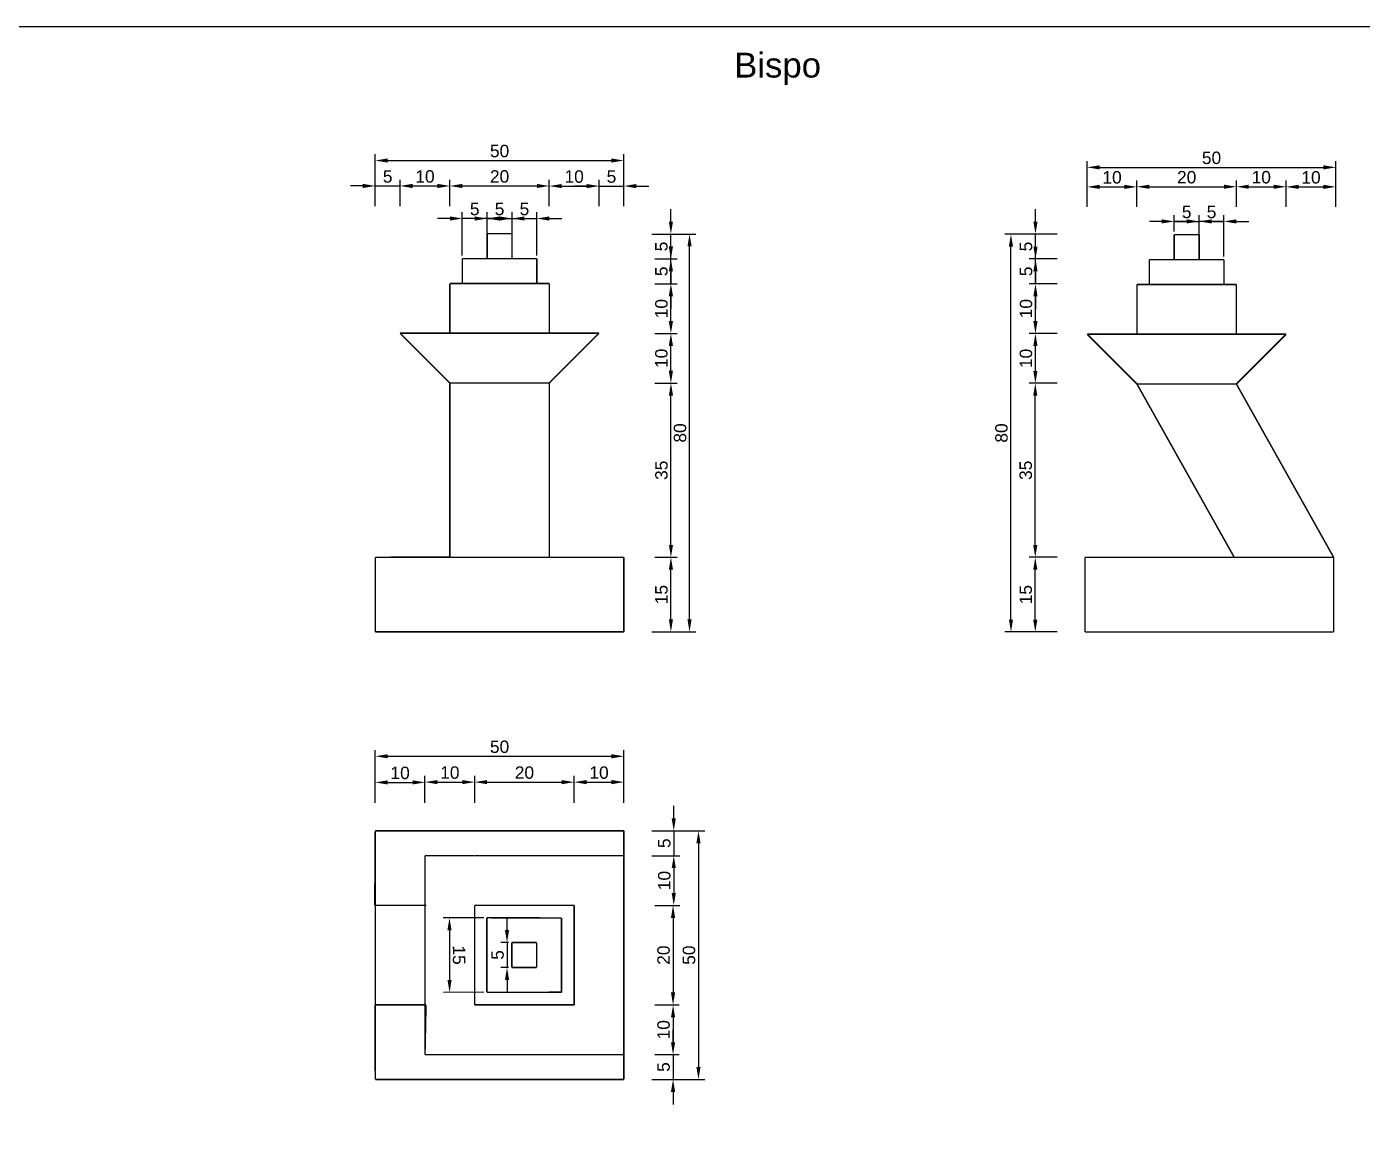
# Model space of a CAD drawing. Header units: millimetres. Extents: x 30 to 267, y 21 to 189.
# Drawn here: x 148.5 to 208.5, y 139.7 to 189 of the extents above; entities that cross this region are included whole.
import ezdxf

# ---------------------------------------------------------------- set-up
doc = ezdxf.new("R2010")
doc.units = ezdxf.units.MM
doc.styles.add('Anotativo', font='arial.ttf')
doc.styles.get("Standard").update_dxf_attribs({"font": 'arial.ttf'})
doc.dimstyles.new('ISO-25', dxfattribs={"dimtxt": 2.5, "dimasz": 2.5, "dimexe": 1.25, "dimexo": 0.625, "dimtad": 1, "dimtxsty": 'Standard', "dimcen": 2.5, "dimadec": 0, "dimazin": 0, "dimtfac": 1, "dimtmove": 0, "dimatfit": 1, "dimfxl": 1, "dimarcsym": 0})

# ---------------------------------------------------------------- blocks, each defined once
blk = doc.blocks.new('*D247')
at = {"color": 0, "lineweight": -2, "transparency": 16777216}
for p, q in [((176.6, 179.696), (178.572, 179.696)), ((178.293, 162.376), (178.293, 179.137)), ((176.6, 161.817), (178.572, 161.817))]:
    blk.add_line(p, q, dxfattribs=at)
at = {"color": 0, "transparency": 16777216}
for points in [[(178.2, 179.137), (178.386, 179.137), (178.293, 179.696)], [(178.2, 162.376), (178.386, 162.376), (178.293, 161.817)]]:
    blk.add_solid(points, dxfattribs=at)
at = {"layer": 'Defpoints', "color": 0, "transparency": 16777216}
for p in [(176.461, 179.696), (178.293, 179.696), (176.461, 161.817)]:
    blk.add_point(p, dxfattribs=at)
at = {"color": 0, "transparency": 16777216, "insert": (177.868, 170.757), "char_height": 0.5587, "attachment_point": 5, "rotation": 90}
blk.add_mtext('80', dxfattribs=at)
blk = doc.blocks.new('*D248')
at = {"color": 0, "lineweight": -2, "transparency": 16777216}
for p, q in [((176.74, 165.169), (177.735, 165.169)), ((177.456, 162.376), (177.456, 164.611)), ((176.74, 161.817), (177.735, 161.817))]:
    blk.add_line(p, q, dxfattribs=at)
at = {"color": 0, "transparency": 16777216}
for points in [[(177.363, 164.611), (177.549, 164.611), (177.456, 165.169)], [(177.363, 162.376), (177.549, 162.376), (177.456, 161.817)]]:
    blk.add_solid(points, dxfattribs=at)
at = {"layer": 'Defpoints', "color": 0, "transparency": 16777216}
for p in [(176.6, 165.169), (177.456, 165.169), (176.6, 161.817)]:
    blk.add_point(p, dxfattribs=at)
at = {"color": 0, "transparency": 16777216, "insert": (177.031, 163.493), "char_height": 0.5587, "attachment_point": 5, "rotation": 90}
blk.add_mtext('15', dxfattribs=at)
blk = doc.blocks.new('*D249')
at = {"color": 0, "lineweight": -2, "transparency": 16777216}
for p, q in [((176.74, 172.991), (177.737, 172.991)), ((177.458, 165.728), (177.458, 172.433)), ((176.74, 165.169), (177.737, 165.169))]:
    blk.add_line(p, q, dxfattribs=at)
at = {"color": 0, "transparency": 16777216}
for points in [[(177.365, 172.433), (177.551, 172.433), (177.458, 172.991)], [(177.365, 165.728), (177.551, 165.728), (177.458, 165.169)]]:
    blk.add_solid(points, dxfattribs=at)
at = {"layer": 'Defpoints', "color": 0, "transparency": 16777216}
for p in [(176.6, 172.991), (177.458, 172.991), (176.6, 165.169)]:
    blk.add_point(p, dxfattribs=at)
at = {"color": 0, "transparency": 16777216, "insert": (177.033, 169.08), "char_height": 0.5587, "attachment_point": 5, "rotation": 90}
blk.add_mtext('35', dxfattribs=at)
blk = doc.blocks.new('*D250')
at = {"color": 0, "lineweight": -2, "transparency": 16777216}
for p, q in [((176.74, 175.226), (177.734, 175.226)), ((177.455, 173.55), (177.455, 174.668)), ((176.74, 172.991), (177.734, 172.991))]:
    blk.add_line(p, q, dxfattribs=at)
at = {"color": 0, "transparency": 16777216}
for points in [[(177.361, 174.668), (177.548, 174.668), (177.455, 175.226)], [(177.361, 173.55), (177.548, 173.55), (177.455, 172.991)]]:
    blk.add_solid(points, dxfattribs=at)
at = {"layer": 'Defpoints', "color": 0, "transparency": 16777216}
for p in [(176.6, 175.226), (177.455, 175.226), (176.6, 172.991)]:
    blk.add_point(p, dxfattribs=at)
at = {"color": 0, "transparency": 16777216, "insert": (177.03, 174.109), "char_height": 0.5587, "attachment_point": 5, "rotation": 90}
blk.add_mtext('10', dxfattribs=at)
blk = doc.blocks.new('*D251')
at = {"color": 0, "lineweight": -2, "transparency": 16777216}
for p, q in [((176.74, 177.461), (177.734, 177.461)), ((177.455, 175.785), (177.455, 176.903)), ((176.74, 175.226), (177.734, 175.226))]:
    blk.add_line(p, q, dxfattribs=at)
at = {"color": 0, "transparency": 16777216}
for points in [[(177.361, 176.903), (177.548, 176.903), (177.455, 177.461)], [(177.361, 175.785), (177.548, 175.785), (177.455, 175.226)]]:
    blk.add_solid(points, dxfattribs=at)
at = {"layer": 'Defpoints', "color": 0, "transparency": 16777216}
for p in [(176.6, 177.461), (177.455, 177.461), (176.6, 175.226)]:
    blk.add_point(p, dxfattribs=at)
at = {"color": 0, "transparency": 16777216, "insert": (177.03, 176.344), "char_height": 0.5587, "attachment_point": 5, "rotation": 90}
blk.add_mtext('10', dxfattribs=at)
blk = doc.blocks.new('*D252')
at = {"color": 0, "lineweight": -2, "transparency": 16777216}
for p, q in [((177.455, 179.137), (177.455, 179.696)), ((176.74, 178.579), (177.734, 178.579)), ((177.455, 177.461), (177.455, 178.579)), ((176.74, 177.461), (177.734, 177.461)), ((177.455, 176.903), (177.455, 176.344))]:
    blk.add_line(p, q, dxfattribs=at)
at = {"color": 0, "transparency": 16777216}
for points in [[(177.362, 179.137), (177.548, 179.137), (177.455, 178.579)], [(177.362, 176.903), (177.548, 176.903), (177.455, 177.461)]]:
    blk.add_solid(points, dxfattribs=at)
at = {"layer": 'Defpoints', "color": 0, "transparency": 16777216}
for p in [(176.6, 178.579), (177.455, 178.579), (176.6, 177.461)]:
    blk.add_point(p, dxfattribs=at)
at = {"color": 0, "transparency": 16777216, "insert": (177.031, 178.02), "char_height": 0.559, "attachment_point": 5, "rotation": 90}
blk.add_mtext('5', dxfattribs=at)
blk = doc.blocks.new('*D253')
at = {"color": 0, "lineweight": -2, "transparency": 16777216}
for p, q in [((177.455, 180.255), (177.455, 180.814)), ((176.74, 179.696), (177.734, 179.696)), ((177.455, 178.579), (177.455, 179.696)), ((176.74, 178.579), (177.734, 178.579)), ((177.455, 178.02), (177.455, 177.461))]:
    blk.add_line(p, q, dxfattribs=at)
at = {"color": 0, "transparency": 16777216}
for points in [[(177.362, 180.255), (177.548, 180.255), (177.455, 179.696)], [(177.362, 178.02), (177.548, 178.02), (177.455, 178.579)]]:
    blk.add_solid(points, dxfattribs=at)
at = {"layer": 'Defpoints', "color": 0, "transparency": 16777216}
for p in [(176.6, 179.696), (177.455, 179.696), (176.6, 178.579)]:
    blk.add_point(p, dxfattribs=at)
at = {"color": 0, "transparency": 16777216, "insert": (177.031, 179.137), "char_height": 0.559, "attachment_point": 5, "rotation": 90}
blk.add_mtext('5', dxfattribs=at)
blk = doc.blocks.new('*D254')
at = {"color": 0, "lineweight": -2, "transparency": 16777216}
for p, q in [((164.169, 180.953), (164.169, 183.279)), ((175.343, 180.953), (175.343, 183.279)), ((164.727, 183), (174.785, 183))]:
    blk.add_line(p, q, dxfattribs=at)
at = {"color": 0, "transparency": 16777216}
for points in [[(164.727, 183.093), (164.727, 182.907), (164.169, 183)], [(174.785, 183.093), (174.785, 182.907), (175.343, 183)]]:
    blk.add_solid(points, dxfattribs=at)
at = {"layer": 'Defpoints', "color": 0, "transparency": 16777216}
for p in [(175.343, 183), (164.169, 180.814), (175.343, 180.814)]:
    blk.add_point(p, dxfattribs=at)
at = {"color": 0, "transparency": 16777216, "insert": (169.756, 183.425), "char_height": 0.5587, "attachment_point": 5}
blk.add_mtext('50', dxfattribs=at)
blk = doc.blocks.new('*D255')
at = {"color": 0, "lineweight": -2, "transparency": 16777216}
for p, q in [((164.169, 180.953), (164.169, 182.138)), ((165.286, 180.953), (165.286, 182.138)), ((163.61, 181.858), (163.051, 181.858)), ((164.169, 181.858), (165.286, 181.858)), ((165.845, 181.858), (166.404, 181.858))]:
    blk.add_line(p, q, dxfattribs=at)
at = {"color": 0, "transparency": 16777216}
for points in [[(163.61, 181.952), (163.61, 181.765), (164.169, 181.858)], [(165.845, 181.952), (165.845, 181.765), (165.286, 181.858)]]:
    blk.add_solid(points, dxfattribs=at)
at = {"layer": 'Defpoints', "color": 0, "transparency": 16777216}
for p in [(165.286, 181.858), (164.169, 180.814), (165.286, 180.814)]:
    blk.add_point(p, dxfattribs=at)
at = {"color": 0, "transparency": 16777216, "insert": (164.727, 182.282), "char_height": 0.559, "attachment_point": 5}
blk.add_mtext('5', dxfattribs=at)
blk = doc.blocks.new('*D256')
at = {"color": 0, "lineweight": -2, "transparency": 16777216}
for p, q in [((165.286, 180.953), (165.286, 182.138)), ((167.521, 180.953), (167.521, 182.138)), ((165.845, 181.858), (166.962, 181.858))]:
    blk.add_line(p, q, dxfattribs=at)
at = {"color": 0, "transparency": 16777216}
for points in [[(165.845, 181.952), (165.845, 181.765), (165.286, 181.858)], [(166.962, 181.952), (166.962, 181.765), (167.521, 181.858)]]:
    blk.add_solid(points, dxfattribs=at)
at = {"layer": 'Defpoints', "color": 0, "transparency": 16777216}
for p in [(167.521, 181.858), (165.286, 180.814), (167.521, 180.814)]:
    blk.add_point(p, dxfattribs=at)
at = {"color": 0, "transparency": 16777216, "insert": (166.404, 182.283), "char_height": 0.5587, "attachment_point": 5}
blk.add_mtext('10', dxfattribs=at)
blk = doc.blocks.new('*D257')
at = {"color": 0, "lineweight": -2, "transparency": 16777216}
for p, q in [((171.991, 180.953), (171.991, 182.132)), ((174.226, 180.953), (174.226, 182.132)), ((172.55, 181.852), (173.667, 181.852))]:
    blk.add_line(p, q, dxfattribs=at)
at = {"color": 0, "transparency": 16777216}
for points in [[(172.55, 181.945), (172.55, 181.759), (171.991, 181.852)], [(173.667, 181.945), (173.667, 181.759), (174.226, 181.852)]]:
    blk.add_solid(points, dxfattribs=at)
at = {"layer": 'Defpoints', "color": 0, "transparency": 16777216}
for p in [(174.226, 181.852), (171.991, 180.814), (174.226, 180.814)]:
    blk.add_point(p, dxfattribs=at)
at = {"color": 0, "transparency": 16777216, "insert": (173.108, 182.277), "char_height": 0.5587, "attachment_point": 5}
blk.add_mtext('10', dxfattribs=at)
blk = doc.blocks.new('*D258')
at = {"color": 0, "lineweight": -2, "transparency": 16777216}
for p, q in [((174.226, 180.953), (174.226, 182.132)), ((175.343, 180.953), (175.343, 182.132)), ((173.667, 181.853), (173.108, 181.853)), ((174.226, 181.853), (175.343, 181.853)), ((175.902, 181.853), (176.461, 181.853))]:
    blk.add_line(p, q, dxfattribs=at)
at = {"color": 0, "transparency": 16777216}
for points in [[(173.667, 181.946), (173.667, 181.759), (174.226, 181.853)], [(175.902, 181.946), (175.902, 181.759), (175.343, 181.853)]]:
    blk.add_solid(points, dxfattribs=at)
at = {"layer": 'Defpoints', "color": 0, "transparency": 16777216}
for p in [(175.343, 181.853), (174.226, 180.814), (175.343, 180.814)]:
    blk.add_point(p, dxfattribs=at)
at = {"color": 0, "transparency": 16777216, "insert": (174.784, 182.276), "char_height": 0.559, "attachment_point": 5}
blk.add_mtext('5', dxfattribs=at)
blk = doc.blocks.new('*D259')
at = {"color": 0, "lineweight": -2, "transparency": 16777216}
for p, q in [((167.521, 180.953), (167.521, 182.136)), ((171.991, 180.953), (171.991, 182.136)), ((168.08, 181.857), (171.432, 181.857))]:
    blk.add_line(p, q, dxfattribs=at)
at = {"color": 0, "transparency": 16777216}
for points in [[(168.08, 181.95), (168.08, 181.764), (167.521, 181.857)], [(171.432, 181.95), (171.432, 181.764), (171.991, 181.857)]]:
    blk.add_solid(points, dxfattribs=at)
at = {"layer": 'Defpoints', "color": 0, "transparency": 16777216}
for p in [(171.991, 181.857), (167.521, 180.814), (171.991, 180.814)]:
    blk.add_point(p, dxfattribs=at)
at = {"color": 0, "transparency": 16777216, "insert": (169.756, 182.282), "char_height": 0.5587, "attachment_point": 5}
blk.add_mtext('20', dxfattribs=at)
blk = doc.blocks.new('*D260')
at = {"color": 0, "lineweight": -2, "transparency": 16777216}
for p, q in [((194.808, 179.694), (192.458, 179.694)), ((192.738, 162.374), (192.738, 179.136)), ((194.808, 161.815), (192.458, 161.815))]:
    blk.add_line(p, q, dxfattribs=at)
at = {"color": 0, "transparency": 16777216}
for points in [[(192.645, 179.136), (192.831, 179.136), (192.738, 179.694)], [(192.645, 162.374), (192.831, 162.374), (192.738, 161.815)]]:
    blk.add_solid(points, dxfattribs=at)
at = {"layer": 'Defpoints', "color": 0, "transparency": 16777216}
for p in [(192.738, 179.694), (194.948, 179.694), (194.948, 161.815)]:
    blk.add_point(p, dxfattribs=at)
at = {"color": 0, "transparency": 16777216, "insert": (192.313, 170.755), "char_height": 0.5587, "attachment_point": 5, "rotation": 90}
blk.add_mtext('80', dxfattribs=at)
blk = doc.blocks.new('*D261')
at = {"color": 0, "lineweight": -2, "transparency": 16777216}
for p, q in [((194.808, 165.168), (193.551, 165.168)), ((193.83, 162.374), (193.83, 164.609)), ((194.808, 161.815), (193.551, 161.815))]:
    blk.add_line(p, q, dxfattribs=at)
at = {"color": 0, "transparency": 16777216}
for points in [[(193.737, 164.609), (193.923, 164.609), (193.83, 165.168)], [(193.737, 162.374), (193.923, 162.374), (193.83, 161.815)]]:
    blk.add_solid(points, dxfattribs=at)
at = {"layer": 'Defpoints', "color": 0, "transparency": 16777216}
for p in [(193.83, 165.168), (194.948, 165.168), (194.948, 161.815)]:
    blk.add_point(p, dxfattribs=at)
at = {"color": 0, "transparency": 16777216, "insert": (193.405, 163.491), "char_height": 0.5587, "attachment_point": 5, "rotation": 90}
blk.add_mtext('15', dxfattribs=at)
blk = doc.blocks.new('*D262')
at = {"color": 0, "lineweight": -2, "transparency": 16777216}
for p, q in [((194.808, 172.99), (193.55, 172.99)), ((193.83, 165.726), (193.83, 172.431)), ((194.808, 165.168), (193.55, 165.168))]:
    blk.add_line(p, q, dxfattribs=at)
at = {"color": 0, "transparency": 16777216}
for points in [[(193.736, 172.431), (193.923, 172.431), (193.83, 172.99)], [(193.736, 165.726), (193.923, 165.726), (193.83, 165.168)]]:
    blk.add_solid(points, dxfattribs=at)
at = {"layer": 'Defpoints', "color": 0, "transparency": 16777216}
for p in [(193.83, 172.99), (194.948, 172.99), (194.948, 165.168)]:
    blk.add_point(p, dxfattribs=at)
at = {"color": 0, "transparency": 16777216, "insert": (193.404, 169.079), "char_height": 0.5587, "attachment_point": 5, "rotation": 90}
blk.add_mtext('35', dxfattribs=at)
blk = doc.blocks.new('*D263')
at = {"color": 0, "lineweight": -2, "transparency": 16777216}
for p, q in [((194.808, 175.225), (193.557, 175.225)), ((193.836, 173.548), (193.836, 174.666)), ((194.808, 172.99), (193.557, 172.99))]:
    blk.add_line(p, q, dxfattribs=at)
at = {"color": 0, "transparency": 16777216}
for points in [[(193.743, 174.666), (193.929, 174.666), (193.836, 175.225)], [(193.743, 173.548), (193.929, 173.548), (193.836, 172.99)]]:
    blk.add_solid(points, dxfattribs=at)
at = {"layer": 'Defpoints', "color": 0, "transparency": 16777216}
for p in [(193.836, 175.225), (194.948, 175.225), (194.948, 172.99)]:
    blk.add_point(p, dxfattribs=at)
at = {"color": 0, "transparency": 16777216, "insert": (193.411, 174.107), "char_height": 0.5587, "attachment_point": 5, "rotation": 90}
blk.add_mtext('10', dxfattribs=at)
blk = doc.blocks.new('*D264')
at = {"color": 0, "lineweight": -2, "transparency": 16777216}
for p, q in [((194.808, 177.46), (193.558, 177.46)), ((193.838, 175.783), (193.838, 176.901)), ((194.808, 175.225), (193.558, 175.225))]:
    blk.add_line(p, q, dxfattribs=at)
at = {"color": 0, "transparency": 16777216}
for points in [[(193.745, 176.901), (193.931, 176.901), (193.838, 177.46)], [(193.745, 175.783), (193.931, 175.783), (193.838, 175.225)]]:
    blk.add_solid(points, dxfattribs=at)
at = {"layer": 'Defpoints', "color": 0, "transparency": 16777216}
for p in [(193.838, 177.46), (194.948, 177.46), (194.948, 175.225)]:
    blk.add_point(p, dxfattribs=at)
at = {"color": 0, "transparency": 16777216, "insert": (193.413, 176.342), "char_height": 0.5587, "attachment_point": 5, "rotation": 90}
blk.add_mtext('10', dxfattribs=at)
blk = doc.blocks.new('*D265')
at = {"color": 0, "lineweight": -2, "transparency": 16777216}
for p, q in [((193.84, 179.136), (193.84, 179.694)), ((194.808, 178.577), (193.56, 178.577)), ((193.84, 177.46), (193.84, 178.577)), ((194.808, 177.46), (193.56, 177.46)), ((193.84, 176.901), (193.84, 176.342))]:
    blk.add_line(p, q, dxfattribs=at)
at = {"color": 0, "transparency": 16777216}
for points in [[(193.746, 179.136), (193.933, 179.136), (193.84, 178.577)], [(193.746, 176.901), (193.933, 176.901), (193.84, 177.46)]]:
    blk.add_solid(points, dxfattribs=at)
at = {"layer": 'Defpoints', "color": 0, "transparency": 16777216}
for p in [(193.84, 178.577), (194.948, 178.577), (194.948, 177.46)]:
    blk.add_point(p, dxfattribs=at)
at = {"color": 0, "transparency": 16777216, "insert": (193.416, 178.018), "char_height": 0.559, "attachment_point": 5, "rotation": 90}
blk.add_mtext('5', dxfattribs=at)
blk = doc.blocks.new('*D266')
at = {"color": 0, "lineweight": -2, "transparency": 16777216}
for p, q in [((193.84, 180.253), (193.84, 180.812)), ((194.808, 179.694), (193.56, 179.694)), ((193.84, 178.577), (193.84, 179.694)), ((194.808, 178.577), (193.56, 178.577)), ((193.84, 178.018), (193.84, 177.46))]:
    blk.add_line(p, q, dxfattribs=at)
at = {"color": 0, "transparency": 16777216}
for points in [[(193.746, 180.253), (193.933, 180.253), (193.84, 179.694)], [(193.746, 178.018), (193.933, 178.018), (193.84, 178.577)]]:
    blk.add_solid(points, dxfattribs=at)
at = {"layer": 'Defpoints', "color": 0, "transparency": 16777216}
for p in [(193.84, 179.694), (194.948, 179.694), (194.948, 178.577)]:
    blk.add_point(p, dxfattribs=at)
at = {"color": 0, "transparency": 16777216, "insert": (193.416, 179.136), "char_height": 0.559, "attachment_point": 5, "rotation": 90}
blk.add_mtext('5', dxfattribs=at)
blk = doc.blocks.new('*D267')
at = {"color": 0, "lineweight": -2, "transparency": 16777216}
for p, q in [((164.169, 154.134), (164.169, 156.506)), ((164.727, 156.227), (174.785, 156.227)), ((175.343, 154.134), (175.343, 156.506))]:
    blk.add_line(p, q, dxfattribs=at)
at = {"color": 0, "transparency": 16777216}
for points in [[(164.727, 156.32), (164.727, 156.134), (164.169, 156.227)], [(174.785, 156.32), (174.785, 156.134), (175.343, 156.227)]]:
    blk.add_solid(points, dxfattribs=at)
at = {"layer": 'Defpoints', "color": 0, "transparency": 16777216}
for p in [(175.343, 156.227), (164.169, 153.995), (175.343, 153.995)]:
    blk.add_point(p, dxfattribs=at)
at = {"color": 0, "transparency": 16777216, "insert": (169.756, 156.652), "char_height": 0.5587, "attachment_point": 5}
blk.add_mtext('50', dxfattribs=at)
blk = doc.blocks.new('*D268')
at = {"color": 0, "lineweight": -2, "transparency": 16777216}
for p, q in [((164.169, 154.134), (164.169, 155.332)), ((164.727, 155.053), (165.845, 155.053)), ((166.404, 154.134), (166.404, 155.332))]:
    blk.add_line(p, q, dxfattribs=at)
at = {"color": 0, "transparency": 16777216}
for points in [[(164.727, 155.146), (164.727, 154.96), (164.169, 155.053)], [(165.845, 155.146), (165.845, 154.96), (166.404, 155.053)]]:
    blk.add_solid(points, dxfattribs=at)
at = {"layer": 'Defpoints', "color": 0, "transparency": 16777216}
for p in [(166.404, 155.053), (164.169, 153.995), (166.404, 153.995)]:
    blk.add_point(p, dxfattribs=at)
at = {"color": 0, "transparency": 16777216, "insert": (165.286, 155.478), "char_height": 0.5587, "attachment_point": 5}
blk.add_mtext('10', dxfattribs=at)
blk = doc.blocks.new('*D269')
at = {"color": 0, "lineweight": -2, "transparency": 16777216}
for p, q in [((166.404, 154.134), (166.404, 155.345)), ((166.962, 155.066), (168.08, 155.066)), ((168.639, 154.134), (168.639, 155.345))]:
    blk.add_line(p, q, dxfattribs=at)
at = {"color": 0, "transparency": 16777216}
for points in [[(166.962, 155.159), (166.962, 154.973), (166.404, 155.066)], [(168.08, 155.159), (168.08, 154.973), (168.639, 155.066)]]:
    blk.add_solid(points, dxfattribs=at)
at = {"layer": 'Defpoints', "color": 0, "transparency": 16777216}
for p in [(168.639, 155.066), (166.404, 153.995), (168.639, 153.995)]:
    blk.add_point(p, dxfattribs=at)
at = {"color": 0, "transparency": 16777216, "insert": (167.521, 155.491), "char_height": 0.5587, "attachment_point": 5}
blk.add_mtext('10', dxfattribs=at)
blk = doc.blocks.new('*D270')
at = {"color": 0, "lineweight": -2, "transparency": 16777216}
for p, q in [((168.639, 154.134), (168.639, 155.345)), ((169.197, 155.066), (172.55, 155.066)), ((173.108, 154.134), (173.108, 155.345))]:
    blk.add_line(p, q, dxfattribs=at)
at = {"color": 0, "transparency": 16777216}
for points in [[(169.197, 155.159), (169.197, 154.973), (168.639, 155.066)], [(172.55, 155.159), (172.55, 154.973), (173.108, 155.066)]]:
    blk.add_solid(points, dxfattribs=at)
at = {"layer": 'Defpoints', "color": 0, "transparency": 16777216}
for p in [(173.108, 155.066), (168.639, 153.995), (173.108, 153.995)]:
    blk.add_point(p, dxfattribs=at)
at = {"color": 0, "transparency": 16777216, "insert": (170.873, 155.491), "char_height": 0.5587, "attachment_point": 5}
blk.add_mtext('20', dxfattribs=at)
blk = doc.blocks.new('*D271')
at = {"color": 0, "lineweight": -2, "transparency": 16777216}
for p, q in [((173.108, 154.134), (173.108, 155.345)), ((173.667, 155.066), (174.785, 155.066)), ((175.343, 154.134), (175.343, 155.345))]:
    blk.add_line(p, q, dxfattribs=at)
at = {"color": 0, "transparency": 16777216}
for points in [[(173.667, 155.159), (173.667, 154.973), (173.108, 155.066)], [(174.785, 155.159), (174.785, 154.973), (175.343, 155.066)]]:
    blk.add_solid(points, dxfattribs=at)
at = {"layer": 'Defpoints', "color": 0, "transparency": 16777216}
for p in [(175.343, 155.066), (173.108, 153.995), (175.343, 153.995)]:
    blk.add_point(p, dxfattribs=at)
at = {"color": 0, "transparency": 16777216, "insert": (174.226, 155.491), "char_height": 0.5587, "attachment_point": 5}
blk.add_mtext('10', dxfattribs=at)
blk = doc.blocks.new('*D272')
at = {"color": 0, "lineweight": -2, "transparency": 16777216}
for p, q in [((169.046, 148.971), (167.224, 148.968)), ((167.505, 148.41), (167.508, 146.175)), ((169.051, 145.619), (167.229, 145.616))]:
    blk.add_line(p, q, dxfattribs=at)
at = {"color": 0, "transparency": 16777216}
for points in [[(167.598, 148.41), (167.412, 148.41), (167.504, 148.969)], [(167.601, 146.175), (167.415, 146.175), (167.509, 145.616)]]:
    blk.add_solid(points, dxfattribs=at)
at = {"layer": 'Defpoints', "color": 0, "transparency": 16777216}
for p in [(169.186, 148.971), (167.509, 145.616), (169.191, 145.619)]:
    blk.add_point(p, dxfattribs=at)
at = {"color": 0, "transparency": 16777216, "insert": (167.931, 147.293), "char_height": 0.5587, "attachment_point": 5, "rotation": 270.08489}
blk.add_mtext('15', dxfattribs=at)
blk = doc.blocks.new('*D273')
at = {"color": 0, "lineweight": -2, "transparency": 16777216}
for p, q in [((170.091, 148.414), (170.091, 148.973)), ((170.164, 147.855), (169.812, 147.855)), ((170.091, 147.855), (170.091, 146.738)), ((170.164, 146.738), (169.812, 146.738)), ((170.091, 146.179), (170.091, 145.62))]:
    blk.add_line(p, q, dxfattribs=at)
at = {"color": 0, "transparency": 16777216}
for points in [[(169.998, 148.414), (170.184, 148.414), (170.091, 147.855)], [(169.998, 146.179), (170.184, 146.179), (170.091, 146.738)]]:
    blk.add_solid(points, dxfattribs=at)
at = {"layer": 'Defpoints', "color": 0, "transparency": 16777216}
for p in [(170.304, 147.855), (170.091, 146.738), (170.304, 146.738)]:
    blk.add_point(p, dxfattribs=at)
at = {"color": 0, "transparency": 16777216, "insert": (169.667, 147.297), "char_height": 0.559, "attachment_point": 5, "rotation": 90}
blk.add_mtext('5', dxfattribs=at)
blk = doc.blocks.new('*D274')
at = {"color": 0, "lineweight": -2, "transparency": 16777216}
for p, q in [((176.6, 152.877), (178.975, 152.877)), ((178.695, 152.319), (178.695, 142.261)), ((176.6, 141.703), (178.975, 141.703))]:
    blk.add_line(p, q, dxfattribs=at)
at = {"color": 0, "transparency": 16777216}
for points in [[(178.602, 152.319), (178.788, 152.319), (178.695, 152.877)], [(178.602, 142.261), (178.788, 142.261), (178.695, 141.703)]]:
    blk.add_solid(points, dxfattribs=at)
at = {"layer": 'Defpoints', "color": 0, "transparency": 16777216}
for p in [(176.461, 152.877), (176.461, 141.703), (178.695, 141.703)]:
    blk.add_point(p, dxfattribs=at)
at = {"color": 0, "transparency": 16777216, "insert": (178.27, 147.29), "char_height": 0.5587, "attachment_point": 5, "rotation": 90}
blk.add_mtext('50', dxfattribs=at)
blk = doc.blocks.new('*D275')
at = {"color": 0, "lineweight": -2, "transparency": 16777216}
for p, q in [((177.584, 153.436), (177.584, 153.995)), ((176.6, 152.877), (177.863, 152.877)), ((177.584, 152.877), (177.584, 151.76)), ((176.6, 151.76), (177.863, 151.76)), ((177.584, 151.201), (177.584, 150.642))]:
    blk.add_line(p, q, dxfattribs=at)
at = {"color": 0, "transparency": 16777216}
for points in [[(177.49, 153.436), (177.677, 153.436), (177.584, 152.877)], [(177.49, 151.201), (177.677, 151.201), (177.584, 151.76)]]:
    blk.add_solid(points, dxfattribs=at)
at = {"layer": 'Defpoints', "color": 0, "transparency": 16777216}
for p in [(176.461, 152.877), (176.461, 151.76), (177.584, 151.76)]:
    blk.add_point(p, dxfattribs=at)
at = {"color": 0, "transparency": 16777216, "insert": (177.16, 152.319), "char_height": 0.559, "attachment_point": 5, "rotation": 90}
blk.add_mtext('5', dxfattribs=at)
blk = doc.blocks.new('*D276')
at = {"color": 0, "lineweight": -2, "transparency": 16777216}
for p, q in [((176.74, 151.76), (177.863, 151.76)), ((177.584, 151.201), (177.584, 150.084)), ((176.74, 149.525), (177.863, 149.525))]:
    blk.add_line(p, q, dxfattribs=at)
at = {"color": 0, "transparency": 16777216}
for points in [[(177.49, 151.201), (177.677, 151.201), (177.584, 151.76)], [(177.49, 150.084), (177.677, 150.084), (177.584, 149.525)]]:
    blk.add_solid(points, dxfattribs=at)
at = {"layer": 'Defpoints', "color": 0, "transparency": 16777216}
for p in [(176.6, 151.76), (176.6, 149.525), (177.584, 149.525)]:
    blk.add_point(p, dxfattribs=at)
at = {"color": 0, "transparency": 16777216, "insert": (177.159, 150.642), "char_height": 0.5587, "attachment_point": 5, "rotation": 90}
blk.add_mtext('10', dxfattribs=at)
blk = doc.blocks.new('*D277')
at = {"color": 0, "lineweight": -2, "transparency": 16777216}
for p, q in [((176.74, 149.525), (177.831, 149.525)), ((177.552, 148.966), (177.552, 145.613)), ((176.74, 145.055), (177.831, 145.055))]:
    blk.add_line(p, q, dxfattribs=at)
at = {"color": 0, "transparency": 16777216}
for points in [[(177.459, 148.966), (177.645, 148.966), (177.552, 149.525)], [(177.459, 145.613), (177.645, 145.613), (177.552, 145.055)]]:
    blk.add_solid(points, dxfattribs=at)
at = {"layer": 'Defpoints', "color": 0, "transparency": 16777216}
for p in [(176.6, 149.525), (176.6, 145.055), (177.552, 145.055)]:
    blk.add_point(p, dxfattribs=at)
at = {"color": 0, "transparency": 16777216, "insert": (177.127, 147.29), "char_height": 0.5587, "attachment_point": 5, "rotation": 90}
blk.add_mtext('20', dxfattribs=at)
blk = doc.blocks.new('*D278')
at = {"color": 0, "lineweight": -2, "transparency": 16777216}
for p, q in [((176.74, 145.055), (177.831, 145.055)), ((177.552, 144.496), (177.552, 143.379)), ((176.74, 142.82), (177.831, 142.82))]:
    blk.add_line(p, q, dxfattribs=at)
at = {"color": 0, "transparency": 16777216}
for points in [[(177.459, 144.496), (177.645, 144.496), (177.552, 145.055)], [(177.459, 143.379), (177.645, 143.379), (177.552, 142.82)]]:
    blk.add_solid(points, dxfattribs=at)
at = {"layer": 'Defpoints', "color": 0, "transparency": 16777216}
for p in [(176.6, 145.055), (176.6, 142.82), (177.552, 142.82)]:
    blk.add_point(p, dxfattribs=at)
at = {"color": 0, "transparency": 16777216, "insert": (177.127, 143.937), "char_height": 0.5587, "attachment_point": 5, "rotation": 90}
blk.add_mtext('10', dxfattribs=at)
blk = doc.blocks.new('*D279')
at = {"color": 0, "lineweight": -2, "transparency": 16777216}
for p, q in [((177.552, 143.379), (177.552, 143.937)), ((176.74, 142.82), (177.831, 142.82)), ((177.552, 142.82), (177.552, 141.703)), ((176.74, 141.703), (177.831, 141.703)), ((177.552, 141.144), (177.552, 140.585))]:
    blk.add_line(p, q, dxfattribs=at)
at = {"color": 0, "transparency": 16777216}
for points in [[(177.459, 143.379), (177.645, 143.379), (177.552, 142.82)], [(177.459, 141.144), (177.645, 141.144), (177.552, 141.703)]]:
    blk.add_solid(points, dxfattribs=at)
at = {"layer": 'Defpoints', "color": 0, "transparency": 16777216}
for p in [(176.6, 142.82), (176.6, 141.703), (177.552, 141.703)]:
    blk.add_point(p, dxfattribs=at)
at = {"color": 0, "transparency": 16777216, "insert": (177.128, 142.261), "char_height": 0.559, "attachment_point": 5, "rotation": 90}
blk.add_mtext('5', dxfattribs=at)
blk = doc.blocks.new('*D280')
at = {"color": 0, "lineweight": -2, "transparency": 16777216}
for p, q in [((196.163, 180.921), (196.163, 182.973)), ((196.722, 182.693), (206.779, 182.693)), ((207.338, 180.921), (207.338, 182.973))]:
    blk.add_line(p, q, dxfattribs=at)
at = {"color": 0, "transparency": 16777216}
for points in [[(196.722, 182.787), (196.722, 182.6), (196.163, 182.693)], [(206.779, 182.787), (206.779, 182.6), (207.338, 182.693)]]:
    blk.add_solid(points, dxfattribs=at)
at = {"layer": 'Defpoints', "color": 0, "transparency": 16777216}
for p in [(207.338, 182.693), (196.163, 180.781), (207.338, 180.781)]:
    blk.add_point(p, dxfattribs=at)
at = {"color": 0, "transparency": 16777216, "insert": (201.751, 183.118), "char_height": 0.5587, "attachment_point": 5}
blk.add_mtext('50', dxfattribs=at)
blk = doc.blocks.new('*D281')
at = {"color": 0, "lineweight": -2, "transparency": 16777216}
for p, q in [((196.163, 180.921), (196.163, 182.096)), ((198.398, 180.921), (198.398, 182.096)), ((196.722, 181.817), (197.839, 181.817))]:
    blk.add_line(p, q, dxfattribs=at)
at = {"color": 0, "transparency": 16777216}
for points in [[(196.722, 181.91), (196.722, 181.724), (196.163, 181.817)], [(197.839, 181.91), (197.839, 181.724), (198.398, 181.817)]]:
    blk.add_solid(points, dxfattribs=at)
at = {"layer": 'Defpoints', "color": 0, "transparency": 16777216}
for p in [(198.398, 181.817), (196.163, 180.781), (198.398, 180.781)]:
    blk.add_point(p, dxfattribs=at)
at = {"color": 0, "transparency": 16777216, "insert": (197.281, 182.242), "char_height": 0.5587, "attachment_point": 5}
blk.add_mtext('10', dxfattribs=at)
blk = doc.blocks.new('*D282')
at = {"color": 0, "lineweight": -2, "transparency": 16777216}
for p, q in [((198.398, 180.921), (198.398, 182.102)), ((202.868, 180.921), (202.868, 182.102)), ((198.957, 181.822), (202.309, 181.822))]:
    blk.add_line(p, q, dxfattribs=at)
at = {"color": 0, "transparency": 16777216}
for points in [[(198.957, 181.915), (198.957, 181.729), (198.398, 181.822)], [(202.309, 181.915), (202.309, 181.729), (202.868, 181.822)]]:
    blk.add_solid(points, dxfattribs=at)
at = {"layer": 'Defpoints', "color": 0, "transparency": 16777216}
for p in [(202.868, 181.822), (198.398, 180.781), (202.868, 180.781)]:
    blk.add_point(p, dxfattribs=at)
at = {"color": 0, "transparency": 16777216, "insert": (200.633, 182.247), "char_height": 0.5587, "attachment_point": 5}
blk.add_mtext('20', dxfattribs=at)
blk = doc.blocks.new('*D283')
at = {"color": 0, "lineweight": -2, "transparency": 16777216}
for p, q in [((202.868, 180.921), (202.868, 182.102)), ((205.103, 180.921), (205.103, 182.102)), ((203.427, 181.822), (204.544, 181.822))]:
    blk.add_line(p, q, dxfattribs=at)
at = {"color": 0, "transparency": 16777216}
for points in [[(203.427, 181.915), (203.427, 181.729), (202.868, 181.822)], [(204.544, 181.915), (204.544, 181.729), (205.103, 181.822)]]:
    blk.add_solid(points, dxfattribs=at)
at = {"layer": 'Defpoints', "color": 0, "transparency": 16777216}
for p in [(205.103, 181.822), (202.868, 180.781), (205.103, 180.781)]:
    blk.add_point(p, dxfattribs=at)
at = {"color": 0, "transparency": 16777216, "insert": (203.986, 182.247), "char_height": 0.5587, "attachment_point": 5}
blk.add_mtext('10', dxfattribs=at)
blk = doc.blocks.new('*D284')
at = {"color": 0, "lineweight": -2, "transparency": 16777216}
for p, q in [((205.103, 180.921), (205.103, 182.095)), ((207.338, 180.921), (207.338, 182.095)), ((205.662, 181.816), (206.779, 181.816))]:
    blk.add_line(p, q, dxfattribs=at)
at = {"color": 0, "transparency": 16777216}
for points in [[(205.662, 181.909), (205.662, 181.723), (205.103, 181.816)], [(206.779, 181.909), (206.779, 181.723), (207.338, 181.816)]]:
    blk.add_solid(points, dxfattribs=at)
at = {"layer": 'Defpoints', "color": 0, "transparency": 16777216}
for p in [(207.338, 181.816), (205.103, 180.781), (207.338, 180.781)]:
    blk.add_point(p, dxfattribs=at)
at = {"color": 0, "transparency": 16777216, "insert": (206.221, 182.241), "char_height": 0.5587, "attachment_point": 5}
blk.add_mtext('10', dxfattribs=at)
blk = doc.blocks.new('*D285')
at = {"color": 0, "lineweight": -2, "transparency": 16777216}
for p, q in [((169.197, 179.85), (169.197, 180.674)), ((170.315, 179.85), (170.315, 180.674)), ((168.638, 180.394), (168.08, 180.394)), ((169.197, 180.394), (170.315, 180.394)), ((170.873, 180.394), (171.432, 180.394))]:
    blk.add_line(p, q, dxfattribs=at)
at = {"color": 0, "transparency": 16777216}
for points in [[(168.638, 180.488), (168.638, 180.301), (169.197, 180.394)], [(170.873, 180.488), (170.873, 180.301), (170.315, 180.394)]]:
    blk.add_solid(points, dxfattribs=at)
at = {"layer": 'Defpoints', "color": 0, "transparency": 16777216}
for p in [(170.315, 180.394), (169.197, 179.711), (170.315, 179.711)]:
    blk.add_point(p, dxfattribs=at)
at = {"color": 0, "transparency": 16777216, "insert": (169.756, 180.818), "char_height": 0.559, "attachment_point": 5}
blk.add_mtext('5', dxfattribs=at)
blk = doc.blocks.new('*D286')
at = {"color": 0, "lineweight": -2, "transparency": 16777216}
for p, q in [((168.08, 178.731), (168.08, 180.674)), ((169.197, 178.731), (169.197, 180.674)), ((167.521, 180.394), (166.962, 180.394)), ((169.197, 180.394), (168.08, 180.394)), ((169.756, 180.394), (170.315, 180.394))]:
    blk.add_line(p, q, dxfattribs=at)
at = {"color": 0, "transparency": 16777216}
for points in [[(167.521, 180.488), (167.521, 180.301), (168.08, 180.394)], [(169.756, 180.488), (169.756, 180.301), (169.197, 180.394)]]:
    blk.add_solid(points, dxfattribs=at)
at = {"layer": 'Defpoints', "color": 0, "transparency": 16777216}
for p in [(168.08, 180.394), (168.08, 178.591), (169.197, 178.591)]:
    blk.add_point(p, dxfattribs=at)
at = {"color": 0, "transparency": 16777216, "insert": (168.638, 180.818), "char_height": 0.559, "attachment_point": 5}
blk.add_mtext('5', dxfattribs=at)
blk = doc.blocks.new('*D287')
at = {"color": 0, "lineweight": -2, "transparency": 16777216}
for p, q in [((170.315, 178.731), (170.315, 180.674)), ((171.432, 178.731), (171.432, 180.674)), ((169.756, 180.394), (169.197, 180.394)), ((170.315, 180.394), (171.432, 180.394)), ((171.991, 180.394), (172.55, 180.394))]:
    blk.add_line(p, q, dxfattribs=at)
at = {"color": 0, "transparency": 16777216}
for points in [[(169.756, 180.488), (169.756, 180.301), (170.315, 180.394)], [(171.991, 180.488), (171.991, 180.301), (171.432, 180.394)]]:
    blk.add_solid(points, dxfattribs=at)
at = {"layer": 'Defpoints', "color": 0, "transparency": 16777216}
for p in [(171.432, 180.394), (170.315, 178.591), (171.432, 178.591)]:
    blk.add_point(p, dxfattribs=at)
at = {"color": 0, "transparency": 16777216, "insert": (170.873, 180.818), "char_height": 0.559, "attachment_point": 5}
blk.add_mtext('5', dxfattribs=at)
blk = doc.blocks.new('*D288')
at = {"color": 0, "lineweight": -2, "transparency": 16777216}
for p, q in [((199.516, 180.264), (198.957, 180.264)), ((200.075, 179.805), (200.075, 180.543)), ((200.075, 180.264), (201.192, 180.264)), ((201.192, 179.805), (201.192, 180.543)), ((201.751, 180.264), (202.309, 180.264))]:
    blk.add_line(p, q, dxfattribs=at)
at = {"color": 0, "transparency": 16777216}
for points in [[(199.516, 180.357), (199.516, 180.171), (200.075, 180.264)], [(201.751, 180.357), (201.751, 180.171), (201.192, 180.264)]]:
    blk.add_solid(points, dxfattribs=at)
at = {"layer": 'Defpoints', "color": 0, "transparency": 16777216}
for p in [(201.192, 180.264), (200.075, 179.666), (201.192, 179.666)]:
    blk.add_point(p, dxfattribs=at)
at = {"color": 0, "transparency": 16777216, "insert": (200.633, 180.688), "char_height": 0.559, "attachment_point": 5}
blk.add_mtext('5', dxfattribs=at)
blk = doc.blocks.new('*D289')
at = {"color": 0, "lineweight": -2, "transparency": 16777216}
for p, q in [((200.633, 180.264), (200.075, 180.264)), ((201.192, 178.686), (201.192, 180.543)), ((202.309, 180.264), (201.192, 180.264)), ((202.309, 178.686), (202.309, 180.543)), ((202.868, 180.264), (203.427, 180.264))]:
    blk.add_line(p, q, dxfattribs=at)
at = {"color": 0, "transparency": 16777216}
for points in [[(200.633, 180.357), (200.633, 180.171), (201.192, 180.264)], [(202.868, 180.357), (202.868, 180.171), (202.309, 180.264)]]:
    blk.add_solid(points, dxfattribs=at)
at = {"layer": 'Defpoints', "color": 0, "transparency": 16777216}
for p in [(201.192, 180.264), (201.192, 178.547), (202.309, 178.547)]:
    blk.add_point(p, dxfattribs=at)
at = {"color": 0, "transparency": 16777216, "insert": (201.751, 180.688), "char_height": 0.559, "attachment_point": 5}
blk.add_mtext('5', dxfattribs=at)

msp = doc.modelspace()

# ---------------------------------------------------------------- linework, layer by layer
at = {"linetype": 'Continuous'}
msp.add_lwpolyline([(29.7011, 21.0016), (267.3096, 21.0016), (267.3096, 189.0141), (29.7011, 189.0141)], close=True, dxfattribs=at)
at = {"const_width": 0.067}
for points in [[(169.1972, 179.7106), (170.3147, 179.7106)], [(169.1972, 178.5932), (169.1972, 179.7106)], [(170.3147, 179.7106), (170.3147, 178.5915)], [(200.0745, 178.5483), (200.0745, 179.6658)], [(200.0745, 179.6658), (201.192, 179.6658)], [(201.192, 179.6658), (201.192, 178.5466)], [(168.0798, 178.5915), (169.1972, 178.5932)], [(168.0798, 178.5915), (171.4321, 178.5915)], [(168.0798, 177.474), (168.0798, 178.5915)], [(171.4321, 178.5915), (171.4321, 177.4739)], [(198.9571, 178.5466), (200.0745, 178.5483)], [(198.9571, 177.4292), (198.9571, 178.5466)], [(198.9571, 178.5466), (202.3094, 178.5466)], [(202.3094, 178.5466), (202.3094, 177.4291)], [(167.521, 177.4739), (168.0798, 177.474)], [(167.521, 177.4739), (167.521, 175.239)], [(171.9908, 177.4739), (167.521, 177.4739)], [(171.9908, 177.4739), (171.9908, 175.239)], [(198.3983, 177.4291), (198.9571, 177.4292)], [(202.8681, 177.4291), (198.3983, 177.4291)], [(198.3983, 177.4291), (198.3983, 175.1942)], [(202.8681, 177.4291), (202.8681, 175.1942)], [(167.521, 173.0041), (165.2861, 175.239)], [(165.2861, 175.239), (174.2258, 175.239)], [(167.521, 175.239), (171.9908, 175.239)], [(171.9908, 173.0041), (174.2258, 175.239)], [(196.1634, 175.1942), (205.1031, 175.1942)], [(198.3983, 172.9593), (196.1634, 175.1942)], [(198.3983, 175.1942), (202.8681, 175.1942)], [(202.8681, 172.9593), (205.1031, 175.1942)], [(167.521, 173.0041), (171.9908, 173.0041)], [(167.521, 165.1819), (167.521, 173.0041)], [(171.9908, 173.0041), (171.9908, 165.1692)], [(198.3983, 172.9593), (202.8681, 172.9593)], [(202.7699, 165.1709), (198.3983, 172.9593)], [(207.2397, 165.1676), (202.8681, 172.9593)], [(164.1687, 165.1692), (167.521, 165.1819)], [(167.5211, 165.1692), (164.1687, 165.1692)], [(164.1687, 165.1692), (164.1687, 161.8169)], [(167.5211, 165.1692), (171.9909, 165.1692)], [(175.3432, 165.1692), (171.9909, 165.1692)], [(175.3432, 161.8169), (175.3432, 165.1692)], [(196.0652, 165.1676), (207.2397, 165.1676)], [(196.0652, 161.8152), (196.0652, 165.1676)], [(207.2397, 165.1676), (202.7699, 165.1709)], [(207.2397, 165.1676), (207.2397, 161.8152)], [(164.1687, 161.8169), (175.3432, 161.8169)], [(207.2397, 161.8152), (196.0652, 161.8152)], [(164.1687, 152.8772), (164.147, 149.525)], [(164.1687, 141.7027), (164.1687, 152.8772)], [(164.1687, 152.8772), (175.3432, 152.8772)], [(175.3432, 152.8772), (175.3432, 141.7027)], [(166.4036, 151.7599), (168.6385, 151.7599)], [(166.4036, 142.8203), (166.4036, 151.7599)], [(168.6582, 151.7598), (175.3432, 151.7598)], [(166.465, 149.5259), (164.147, 149.525)], [(168.6385, 149.5251), (168.6385, 145.0547)], [(168.6385, 149.5251), (173.1084, 149.5251)], [(173.1083, 145.0547), (173.1084, 149.5251)], [(169.1861, 148.9711), (172.5384, 148.9603)], [(169.1861, 145.6187), (169.1861, 148.9711)], [(172.5384, 148.9603), (172.5384, 145.6079)], [(170.3035, 147.8553), (170.3035, 146.7378)], [(170.3035, 147.8553), (171.421, 147.8553)], [(171.421, 147.8553), (171.421, 146.7378)], [(171.421, 146.7378), (170.3035, 146.7378)], [(169.1861, 145.6187), (170.3035, 145.6204)], [(170.3035, 145.6204), (172.5384, 145.6237)], [(164.1687, 141.7027), (164.1661, 145.0551)], [(166.4491, 145.0547), (164.1661, 145.0551)], [(166.4036, 142.8203), (166.4491, 145.0547)], [(168.6385, 145.0547), (173.1083, 145.0547)], [(168.6385, 142.8203), (166.4036, 142.8203)], [(168.6138, 142.8203), (175.3432, 142.8203)], [(175.3432, 141.7027), (164.1687, 141.7027)], [(175.3432, 141.7027), (173.1084, 141.6903)]]:
    msp.add_lwpolyline(points, dxfattribs=at)

# ---------------------------------------------------------------- texts
at = {"insert": (180.2975, 187.8478), "char_height": 1.11745, "attachment_point": 1, "style": 'Anotativo'}
msp.add_mtext_dynamic_manual_height_columns('Bispo', width=18.844347, gutter_width=5.5873, heights=[0], dxfattribs=at)

# ---------------------------------------------------------------- dimensions: what is measured, and where the dimension line sits
for base, p1, p2, picture, middle in [((175.3432, 182.9999), (164.1687, 180.8136), (175.3432, 180.8136), '*D254', (169.756, 183.4248)), ((207.338, 182.6935), (196.1634, 180.7815), (207.338, 180.7815), '*D280', (201.7507, 183.1184)), ((165.2861, 181.8584), (164.1687, 180.8136), (165.2861, 180.8136), '*D255', (164.7274, 182.2822)), ((167.5211, 181.8584), (165.2861, 180.8136), (167.5211, 180.8136), '*D256', (166.4036, 182.2834)), ((171.9908, 181.8567), (167.5211, 180.8136), (171.9908, 180.8136), '*D259', (169.7559, 182.2817)), ((174.2258, 181.8523), (171.9908, 180.8136), (174.2258, 180.8136), '*D257', (173.1083, 182.2773)), ((175.3432, 181.8526), (174.2258, 180.8136), (175.3432, 180.8136), '*D258', (174.7845, 182.2764)), ((198.3978, 181.8167), (196.1634, 180.7815), (198.3978, 180.7815), '*D281', (197.2806, 182.2417)), ((202.8681, 181.8223), (198.3978, 180.7815), (202.8681, 180.7815), '*D282', (200.633, 182.2473)), ((205.1031, 181.8223), (202.8681, 180.7815), (205.1031, 180.7815), '*D283', (203.9856, 182.2473)), ((207.338, 181.816), (205.1031, 180.7815), (207.338, 180.7815), '*D284', (206.2205, 182.241)), ((168.0798, 180.3945), (169.1972, 178.5915), (168.0798, 178.5915), '*D286', (168.6385, 180.8183)), ((170.3147, 180.3945), (169.1972, 179.7106), (170.3147, 179.7106), '*D285', (169.7559, 180.8183)), ((171.4321, 180.3945), (170.3147, 178.5915), (171.4321, 178.5915), '*D287', (170.8734, 180.8183)), ((201.192, 180.264), (200.0745, 179.6658), (201.192, 179.6658), '*D288', (200.6332, 180.6878)), ((201.192, 180.264), (202.3094, 178.5466), (201.192, 178.5466), '*D289', (201.7507, 180.6878)), ((175.3432, 156.227), (164.1687, 153.9947), (175.3432, 153.9947), '*D267', (169.756, 156.652)), ((166.4036, 155.0528), (164.1687, 153.9947), (166.4036, 153.9947), '*D268', (165.2861, 155.4778)), ((168.6385, 155.0657), (166.4036, 153.9947), (168.6385, 153.9947), '*D269', (167.5211, 155.4906)), ((173.1084, 155.0657), (168.6385, 153.9947), (173.1084, 153.9947), '*D270', (170.8735, 155.4906)), ((175.3432, 155.0657), (173.1084, 153.9947), (175.3432, 153.9947), '*D271', (174.2258, 155.4906))]:
    dim = msp.add_linear_dim(base=base, p1=p1, p2=p2, dimstyle='ISO-25', override={"dimscale": 0.223491, "dimlfac": 4.474456})
    dim.commit()
    dim.dimension.update_dxf_attribs({"geometry": picture, "text_midpoint": middle})
for base, p1, p2, picture, middle in [((177.4546, 179.6962), (176.6004, 178.5787), (176.6004, 179.6962), '*D253', (177.0308, 179.1374)), ((193.8396, 179.6945), (194.9477, 178.577), (194.9477, 179.6945), '*D266', (193.4158, 179.1358)), ((178.2931, 179.6962), (176.4607, 161.8169), (176.4607, 179.6962), '*D247', (177.8681, 170.7565)), ((177.4546, 178.5787), (176.6004, 177.4612), (176.6004, 178.5787), '*D252', (177.0308, 178.02)), ((192.7378, 179.6945), (194.9477, 161.8152), (194.9477, 179.6945), '*D260', (192.3128, 170.7548)), ((193.8396, 178.577), (194.9477, 177.4596), (194.9477, 178.577), '*D265', (193.4158, 178.0183)), ((177.4545, 177.4612), (176.6004, 175.2263), (176.6004, 177.4612), '*D251', (177.0296, 176.3438)), ((193.8377, 177.4596), (194.9477, 175.2247), (194.9477, 177.4596), '*D264', (193.4127, 176.3421)), ((177.4545, 175.2263), (176.6004, 172.9914), (176.6004, 175.2263), '*D250', (177.0296, 174.1089)), ((193.8359, 175.2247), (194.9477, 172.9898), (194.9477, 175.2247), '*D263', (193.411, 174.1072)), ((177.458, 172.9914), (176.6004, 165.1692), (176.6004, 172.9914), '*D249', (177.0328, 169.0803)), ((193.8296, 172.9898), (194.9477, 165.1676), (194.9477, 172.9898), '*D262', (193.4045, 169.0787)), ((177.4559, 165.1692), (176.6004, 161.8169), (176.6004, 165.1692), '*D248', (177.031, 163.4931)), ((193.8303, 165.1676), (194.9477, 161.8152), (194.9477, 165.1676), '*D261', (193.4053, 163.4914)), ((177.5836, 151.7598), (176.4607, 152.8772), (176.4607, 151.7598), '*D275', (177.1598, 152.3185)), ((178.6952, 141.7027), (176.4607, 152.8772), (176.4607, 141.7027), '*D274', (178.2703, 147.29)), ((177.5836, 149.525), (176.6004, 151.7598), (176.6004, 149.525), '*D276', (177.1587, 150.6424)), ((177.5517, 145.0547), (176.6004, 149.525), (176.6004, 145.0547), '*D277', (177.1268, 147.2899)), ((170.0909, 146.7378), (170.3035, 147.8553), (170.3035, 146.7378), '*D273', (169.6671, 147.2966)), ((177.5517, 142.8198), (176.6004, 145.0547), (176.6004, 142.8198), '*D278', (177.1268, 143.9373)), ((177.5517, 141.7027), (176.6004, 142.8198), (176.6004, 141.7027), '*D279', (177.1279, 142.2613))]:
    dim = msp.add_linear_dim(base=base, p1=p1, p2=p2, angle=90, dimstyle='ISO-25', override={"dimscale": 0.223491, "dimlfac": 4.474456})
    dim.commit()
    dim.dimension.update_dxf_attribs({"geometry": picture, "text_midpoint": middle})
dim = msp.add_aligned_dim(p1=(169.1861, 148.9711), p2=(169.191, 145.6187), distance=-1.6822, dimstyle='ISO-25', override={"dimscale": 0.223491, "dimlfac": 4.474456})
dim.commit()
dim.dimension.update_dxf_attribs({"geometry": '*D272', "text_midpoint": (167.9313, 147.2931)})

doc.saveas('drawing.dxf')
